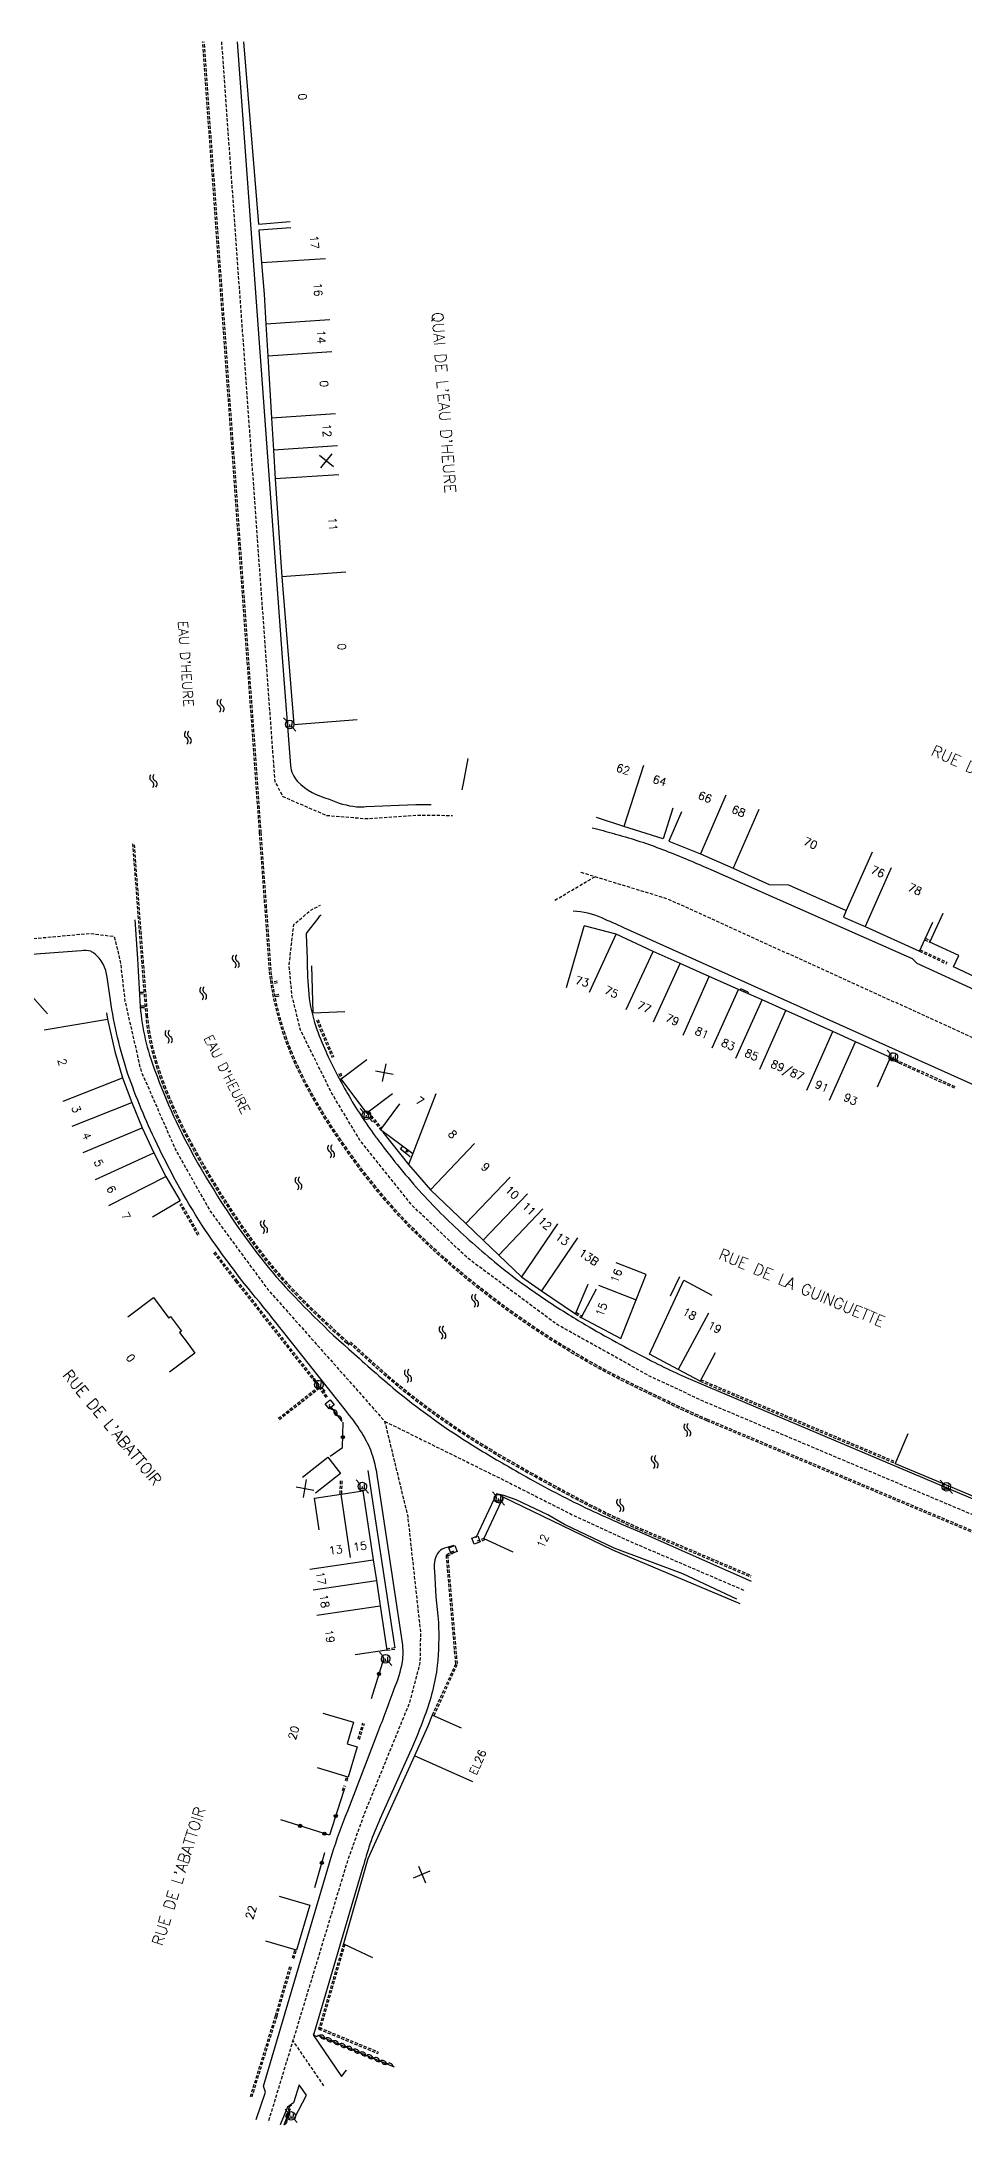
# Model space of a CAD drawing. Header units: millimetres. Extents: x 152000 to 153000, y 121000 to 122000.
# Drawn here: x 152228 to 152372.1, y 121674.4 to 122000 of the extents above; entities that cross this region are included whole.
import ezdxf
from ezdxf.enums import TextEntityAlignment as Align

# ---------------------------------------------------------------- set-up
doc = ezdxf.new("R2010")
doc.units = ezdxf.units.MM
doc.linetypes.add('DASHED', pattern=[0.75, 0.5, -0.25])
doc.layers.get('0').update_dxf_attribs({"linetype": 'CONTINUOUS'})
for name, color, linetype in [('W0001', 6, 'DASHED'), ('W0008', 7, 'CONTINUOUS'), ('W0100', 7, 'CONTINUOUS'), ('W0112', 1, 'DASHED'), ('W0310', 3, 'CONTINUOUS'), ('W0322', 7, 'CONTINUOUS'), ('W0471', 7, 'CONTINUOUS'), ('W0500', 5, 'DASHED'), ('W0984', 7, 'CONTINUOUS'), ('W0989', 7, 'CONTINUOUS'), ('W0991', 7, 'CONTINUOUS'), ('W1102', 7, 'CONTINUOUS')]:
    doc.layers.add(name, color=color, linetype=linetype)
doc.styles.get("Standard").update_dxf_attribs({"font": 'romans.shx', "width": 0.85})

# ---------------------------------------------------------------- blocks, each defined once
blk = doc.blocks.new('t500o')
at = {"color": 0, "linetype": 'Continuous'}
for centre, start, end in [((-0.5, 0.625), 216.8699, 323.1301), ((0.5, -0.125), 36.8699, 143.1301), ((0.5, -0.625), 36.8699, 143.1301), ((-0.5, 0.125), 216.8699, 323.1301)]:
    blk.add_arc(centre, 0.625, start, end, dxfattribs=at)
blk = doc.blocks.new('t991o')
at = {"color": 0, "linetype": 'Continuous'}
for p, q in [((-1, 1), (1, -1)), ((-1, -1), (1, 1))]:
    blk.add_line(p, q, dxfattribs=at)
blk = doc.blocks.new('t310o')
at = {"color": 0, "linetype": 'Continuous'}
for centre, start, end in [((-0.5, 0.38), 216.8699, 323.1304), ((0.5, -0.37), 36.8699, 143.1303)]:
    blk.add_arc(centre, 0.625, start, end, dxfattribs=at)
blk = doc.blocks.new('t322o')
at = {"color": 0, "linetype": 'Continuous'}
for radius in [0.25, 0.15]:
    blk.add_circle((0, 0), radius, dxfattribs=at)
blk = doc.blocks.new('T471')
for p, q in [((-0.333334, 0.333334), (-0.333334, -0.333334)), ((-0.333334, 0.333334), (0.333334, 0.333334)), ((-0.333334, 0), (0, 0)), ((0.500001, 0.500001), (1.000002, 1.000002)), ((-0.500001, -0.500001), (-1.000002, -1.000002)), ((-0.333334, -0.333334), (0.333334, -0.333334))]:
    blk.add_line(p, q)
blk.add_ellipse((0, 0), major_axis=(0.471405, 0.471405), ratio=1, start_param=5.4977871438, end_param=11.780972451)
blk = doc.blocks.new('t112o')
at = {"color": 0, "linetype": 'Continuous'}
for p, q in [((-0.5, 0.5), (0.5, 0.5)), ((-0.5, -0.5), (-0.5, 0.5)), ((0.5, 0.5), (0.5, -0.5)), ((0.5, -0.5), (-0.5, -0.5))]:
    blk.add_line(p, q, dxfattribs=at)

msp = doc.modelspace()

# ---------------------------------------------------------------- linework, layer by layer
at = {"layer": 'W0001', "flags": 128}
for points in [[(152256.04, 122000), (152264.36, 121884.43), (152265.63, 121882.07), (152272.44, 121879.12), (152278.74, 121878.61), (152286.43, 121879.15), (152291.02, 121879.12), (152292.16, 121879.09), (152292.16, 121879.09)], [(152312.21, 121870.23), (152312.21, 121870.23), (152325.69, 121866.11), (152397.69, 121833.38), (152461.46, 121804.1), (152544.02, 121766.2), (152564.49, 121756.82), (152585.43, 121747.22), (152591.84, 121744.27), (152647.45, 121718.8), (152667.01, 121710.37), (152686.32, 121704.01), (152712.76, 121699.83), (152726.07, 121697.72), (152745.27, 121697.62), (152767.42, 121699.18), (152767.42, 121699.18)], [(152308.14, 121865.86), (152314.41, 121869.55), (152314.41, 121869.55)], [(152440.87, 121753.06), (152420.73, 121750.72), (152418.07, 121751.01), (152331.49, 121787.51), (152322.92, 121791.51), (152308.49, 121799.55), (152294.59, 121809.87), (152285.9, 121818.11), (152277.68, 121828.36), (152273.31, 121835.66), (152268.4, 121845.56), (152267.06, 121850.98), (152266.62, 121855.79), (152267.35, 121862.06), (152269.99, 121864.29), (152271.51, 121865.1)], [(152204.07, 121839.9), (152205.72, 121843.35), (152217.19, 121855.15), (152221.65, 121859.41), (152235.43, 121860.68), (152239.29, 121860.2), (152240.24, 121856.28), (152240.97, 121850.08), (152243.43, 121839.31), (152248.83, 121826.96), (152254.24, 121817.34), (152263.27, 121805.06), (152276.09, 121790.63), (152281.54, 121784.45), (152285.14, 121769.61), (152287.14, 121751.43), (152287.06, 121746.71), (152285.42, 121740.49), (152278.3, 121722.99), (152275.75, 121715.8), (152263.34, 121674.95), (152263.34, 121674.95)], [(152281.54, 121784.45), (152301.07, 121774.81), (152310.38, 121770.08), (152319.22, 121765.97), (152337.69, 121758.05), (152337.69, 121758.05)], [(152272.05, 121680.63), (152269.28, 121684.67), (152267.21, 121687.7), (152267.21, 121687.7)]]:
    msp.add_lwpolyline(points, dxfattribs=at)
at = {"layer": 'W0008', "flags": 128}
for points in [[(152258.51, 122000), (152265.54, 121903.79), (152266.82, 121886.9, 0.1551), (152267.93, 121884.41, 0.127), (152272.87, 121881.64, 0.0758), (152277.15, 121880.46, 0.0244), (152278.65, 121880.49), (152286.39, 121880.82), (152288.81, 121880.81)], [(152313.99, 121877.19, -0.001987), (152317.33, 121876.26, -0.0016), (152318.26, 121876.01, -0.0251), (152325.41, 121873.62, -0.0122), (152332.48, 121870.66), (152363.94, 121856.73), (152364.7, 121856.04), (152404.95, 121837.53), (152413.16, 121833.71), (152413.71, 121831.71), (152414.99, 121831.08, 0.1528), (152417.5, 121830.72, 0.1479), (152420.08, 121831.99, 0.0931), (152421.46, 121833.92), (152423.24, 121837.59), (152425.16, 121841.54), (152425.16, 121841.54)], [(152271.65, 121863.54, 0.183674), (152271.08, 121862.98), (152269.37, 121860.81, 0.1731), (152269.26, 121860.48), (152269.42, 121856.68, 0.0172), (152269.68, 121851.17, 0.0516), (152270.8, 121846.15, 0.0261), (152272.34, 121842.26, 0.0254), (152275.74, 121835.65, 0.0279), (152280.06, 121829.02, 0.0044), (152281.09, 121827.66, 0.0232), (152287.8, 121819.55, 0.0233), (152294.77, 121812.76, 0.0106), (152298.73, 121809.34, 0.0149), (152303.18, 121805.89, 0.0171), (152309.9, 121801.37, 0.0066), (152312.92, 121799.53, 0.0126), (152322.55, 121794.24, 0.0013), (152323.27, 121793.86, 0.0196), (152331, 121790.28), (152414.42, 121755)], [(152573.66, 121727.66), (152579.73, 121740.79, 0.1395), (152580.03, 121742.39, 0.1944), (152578.48, 121744.52, 0.0615), (152575.71, 121745.97), (152573.86, 121745.05), (152522.97, 121768.37), (152390.43, 121829.24), (152388.73, 121831.81), (152381.78, 121834.97), (152378.73, 121834.66), (152318.91, 121861.56, 0.0074), (152315.46, 121863.09, 0.101174), (152310.99, 121864.15, 0.060719), (152310.99, 121864.15, 0.007609)], [(152242.49, 121862.81), (152242.92, 121856.69), (152243.35, 121849.19, 0.0715), (152245.65, 121839.25, 0.042), (152252.06, 121825.31, 0.0127), (152255.45, 121819.63, 0.0375), (152264.58, 121807.03, 0.031), (152276.76, 121795.01, 0.0125), (152283.7, 121788.96, 0.0319), (152295.27, 121780.72, 0.0097), (152302, 121776.74, 0.0148), (152311.1, 121771.83, 0.0108), (152321.03, 121767.31), (152338.8, 121759.46), (152338.8, 121759.46)], [(152261.48, 121675.36), (152262.92, 121679.62), (152262.62, 121680.55), (152273.35, 121716.85, -0.0203), (152275.77, 121723.6), (152280.48, 121735.8, 0.0025), (152283.05, 121742.63, 0.0528), (152284.32, 121746.86, 0.0738), (152284.32, 121749.84), (152280.48, 121775.42, 0.0573), (152279.37, 121779.94, 0.0452), (152277.92, 121782.73, 0.0278), (152275.41, 121786.21), (152264.4, 121800.09, 0.0032), (152261.97, 121803.09, -0.0267), (152253.03, 121815.05, -0.0337), (152245.6, 121828.61, -0.0326), (152241.21, 121839.38, -0.0422), (152238.59, 121850.97), (152238.18, 121853.84, 0.0846), (152237.57, 121855.88, 0.1089), (152236.09, 121857.59, 0.0607), (152235.63, 121857.88, 0.1173), (152234.12, 121857.97), (152223.53, 121857.18, 0.0965)], [(152292.37, 121765.03), (152290.87, 121764.61, 0.1724), (152289.79, 121763.79, 0.1592), (152289.31, 121761.03, 0.0166), (152289.95, 121753.03, -0.033), (152289.77, 121746.28, -0.0575), (152287.78, 121738.36, -0.0189), (152285.41, 121732.57), (152280.84, 121722.38, 0.0238), (152279.23, 121718.38, 0.0101), (152278.14, 121714.76), (152270.48, 121688.72), (152270.4, 121688.59), (152274.78, 121682.09), (152275.6, 121683.06), (152275.6, 121683.06)]]:
    msp.add_lwpolyline(points, format="xyb", dxfattribs=at)
for points in [[(152281.24, 121829.63), (152285.25, 121824.58), (152285.25, 121824.58)], [(152283.17, 121749.07), (152283.1, 121749.67), (152278.96, 121776.75), (152278.96, 121776.75)], [(152336.58, 121756.64), (152328.13, 121760.62), (152317.41, 121764.63), (152309.66, 121768.33), (152307.04, 121769.82), (152302.09, 121772.16), (152300.14, 121772.87), (152299.03, 121773.09), (152295.8, 121766.23), (152295.8, 121766.23)], [(152267.44, 121675.55), (152269.32, 121679.18), (152268.17, 121680.75), (152267.3, 121677.96), (152266.36, 121677.27), (152265.2, 121674.54), (152265.2, 121674.54)]]:
    msp.add_lwpolyline(points, dxfattribs=at)
at = {"layer": 'W0100'}
for p, q in [((152337.18, 121852.01), (152337.09, 121851.79)), ((152338.36, 121851.48), (152337.18, 121852.01)), ((152337.68, 121851.53), (152337.67, 121851.65)), ((152337.77, 121851.74), (152337.68, 121851.53)), ((152337.68, 121851.53), (152337.78, 121851.61)), ((152338.36, 121851.48), (152338.27, 121851.27)), ((152284.78, 121826.37), (152285.15, 121826.86)), ((152285.15, 121826.86), (152284.83, 121826.71)), ((152285.15, 121826.86), (152285.1, 121826.52))]:
    msp.add_line(p, q, dxfattribs=at)
at = {"layer": 'W0100', "flags": 128}
for points in [[(152259.49, 122000), (152261.81, 121971.5), (152266.79, 121971.91), (152266.79, 121971.91)], [(152266.89, 121970.9), (152261.9, 121970.57), (152262.31, 121965.42), (152262.72, 121960.55), (152262.99, 121955.87), (152263.3, 121950.88), (152263.87, 121941.2), (152264.2, 121936.19), (152264.42, 121931.69), (152265.49, 121916.39), (152267.36, 121893.32)], [(152293.63, 121883.13), (152293.84, 121884.08), (152294.6, 121888), (152294.6, 121888)], [(152326.58, 121880.22), (152325.05, 121875.46), (152318.92, 121877.37), (152314.63, 121878.77)], [(152327.93, 121879.68), (152325.96, 121875.09), (152330.87, 121873.1), (152336.02, 121870.85), (152341.63, 121868.34), (152344.63, 121868.24), (152353.66, 121864.25), (152353.21, 121863.22), (152356.63, 121861.78), (152365.09, 121857.91), (152367.17, 121862.45), (152367.17, 121862.45)], [(152375.94, 121858.36), (152373.86, 121853.82), (152370.4, 121855.43), (152371.23, 121857.24), (152366.74, 121859.29), (152368.82, 121863.84), (152368.82, 121863.84)], [(152358.54, 121836.7), (152360.58, 121841.27), (152355.12, 121843.74), (152351.58, 121845.33), (152344.22, 121848.62), (152340.51, 121850.29), (152336.81, 121851.92), (152332.25, 121853.92), (152327.71, 121855.96), (152323.47, 121857.86), (152317.71, 121860.56), (152312.73, 121861.85)], [(152270.13, 121855.61), (152270.31, 121848.28), (152275.31, 121848.45), (152275.31, 121848.45)], [(152238.09, 121848.28), (152238.23, 121847.27), (152239.37, 121842.25), (152240.61, 121838.1), (152242.05, 121834.23), (152243.68, 121830.31), (152245.48, 121826.41), (152247.36, 121822.7), (152249.59, 121818.88), (152245.27, 121816.36), (152245.27, 121816.36)], [(152282.78, 121835.62), (152278.78, 121832.61), (152274.74, 121837.96), (152278.74, 121840.97), (152278.74, 121840.97)], [(152283.86, 121834.05), (152280.88, 121830.04), (152285.92, 121826.3), (152285.25, 121824.58), (152288.69, 121820.61), (152294.24, 121815.36), (152296.96, 121812.75), (152299.36, 121810.41), (152302.9, 121807.02), (152306.03, 121804.85), (152311.37, 121801.25), (152313.32, 121805.85), (152313.32, 121805.85)], [(152285.53, 121825.78), (152284.03, 121826.96), (152284.38, 121827.44), (152284.38, 121827.44)], [(152314.58, 121805.08), (152312.25, 121800.65), (152318.45, 121797.39), (152320.83, 121803.41), (152322.39, 121807.37), (152317.74, 121809.21), (152317.74, 121809.21)], [(152333.2, 121795.12), (152330.84, 121790.71), (152327.4, 121792.54), (152322.9, 121794.96), (152328.27, 121806.51), (152332.67, 121804.15), (152332.67, 121804.15)], [(152241.41, 121800.77), (152245.41, 121803.77), (152247.81, 121800.57), (152248.11, 121800.8), (152249.8, 121798.54), (152249.5, 121798.31), (152250.83, 121796.56), (152251.91, 121795.11), (152247.91, 121792.12), (152247.91, 121792.12)], [(152363.26, 121782.47), (152361.33, 121777.86), (152398.27, 121762.37), (152403.01, 121760.4), (152407.67, 121758.46), (152412.19, 121756.58), (152419.29, 121753.6), (152421.33, 121758.44), (152421.04, 121758.56), (152424.25, 121765.94), (152427.46, 121773.27), (152430.55, 121780.49), (152433.73, 121787.8), (152432.25, 121788.54), (152429.26, 121790.04), (152429.26, 121790.04)], [(152268.72, 121775.74), (152272.64, 121778.83), (152274.64, 121776.3), (152270.72, 121773.2), (152270.72, 121773.2)], [(152271.29, 121767.51), (152270.56, 121772.46), (152274.75, 121773.08), (152278.15, 121773.59), (152279.77, 121762.81), (152280.25, 121759.59), (152280.85, 121755.61), (152281.89, 121748.68), (152276.95, 121747.94), (152276.95, 121747.94)], [(152337.1, 121755.95), (152317.2, 121764.29), (152300.08, 121772.57), (152297.06, 121766.16), (152301.59, 121764.03), (152301.59, 121764.03)], [(152271.89, 121738.86), (152276.68, 121737.42), (152275.68, 121734.06), (152277.27, 121733.58), (152275.84, 121728.84), (152271.05, 121730.28), (152271.05, 121730.28)], [(152293.55, 121736.5), (152288.98, 121738.53), (152288.28, 121736.84), (152286.2, 121732.17), (152278.89, 121716.07), (152275.09, 121702.78), (152279.63, 121700.68), (152279.63, 121700.68)], [(152265.04, 121710.25), (152269.84, 121708.83), (152267.76, 121701.8), (152262.96, 121703.22), (152262.96, 121703.22)]]:
    msp.add_lwpolyline(points, dxfattribs=at)
at = {"layer": 'W0112'}
for p, q in [((152262.01, 121876.4), (152253.1, 122000)), ((152262.26, 121876.42), (152253.36, 122000)), ((152242.15, 121874.67), (152243.19, 121861)), ((152242.4, 121874.52), (152243.44, 121861.02)), ((152262.85, 121864.71), (152262.01, 121876.4)), ((152263.1, 121864.73), (152262.26, 121876.42)), ((152263.56, 121854.89), (152262.85, 121864.71)), ((152263.81, 121854.91), (152263.1, 121864.73)), ((152243.19, 121861), (152243.55, 121856.44)), ((152243.44, 121861.02), (152243.8, 121856.46)), ((152365.09, 121857.91), (152369.31, 121855.92)), ((152365.19, 121858.13), (152369.41, 121856.14)), ((152365.9, 121859.68), (152366.74, 121859.29)), ((152366, 121859.91), (152366.84, 121859.52)), ((152243.55, 121856.44), (152244.21, 121847.91)), ((152243.8, 121856.46), (152244.46, 121847.93)), ((152263.62, 121854.19), (152263.56, 121854.89)), ((152263.71, 121853.49), (152263.62, 121854.19)), ((152263.87, 121854.21), (152263.81, 121854.91)), ((152263.95, 121853.53), (152263.87, 121854.21)), ((152243.3, 121851.48), (152243.93, 121851.52)), ((152243.32, 121851.23), (152243.95, 121851.28)), ((152263.81, 121852.8), (152263.71, 121853.49)), ((152263.92, 121852.11), (152263.81, 121852.8)), ((152264.05, 121851.42), (152263.92, 121852.11)), ((152264.05, 121852.84), (152263.95, 121853.53)), ((152264.17, 121852.15), (152264.05, 121852.84)), ((152264.19, 121850.73), (152264.05, 121851.42)), ((152264.77, 121853.19), (152264.09, 121853.08)), ((152264.81, 121852.94), (152264.13, 121852.83)), ((152264.3, 121851.47), (152264.17, 121852.15)), ((152264.35, 121849.99), (152264.19, 121850.73)), ((152264.43, 121850.78), (152264.3, 121851.47)), ((152265.02, 121851.11), (152264.4, 121851.01)), ((152264.59, 121850.05), (152264.43, 121850.78)), ((152265.05, 121850.86), (152264.44, 121850.77)), ((152243.5, 121849.34), (152244.1, 121849.38)), ((152243.52, 121849.09), (152244.12, 121849.13)), ((152244.21, 121847.91), (152244.29, 121847.1)), ((152244.46, 121847.93), (152244.54, 121847.13)), ((152264.52, 121849.25), (152264.35, 121849.99)), ((152264.7, 121848.52), (152264.52, 121849.25)), ((152264.76, 121849.31), (152264.59, 121850.05)), ((152264.89, 121847.78), (152264.7, 121848.52)), ((152264.94, 121848.58), (152264.76, 121849.31)), ((152265.09, 121847.05), (152264.89, 121847.78)), ((152265.13, 121847.85), (152264.94, 121848.58)), ((152265.33, 121847.12), (152265.13, 121847.85)), ((152271.14, 121847.23), (152271.67, 121845.82)), ((152244.29, 121847.1), (152244.39, 121846.3)), ((152244.39, 121846.3), (152244.51, 121845.5)), ((152244.51, 121845.5), (152244.65, 121844.7)), ((152244.54, 121847.13), (152244.63, 121846.33)), ((152244.63, 121846.33), (152244.75, 121845.54)), ((152244.65, 121844.7), (152244.81, 121843.9)), ((152244.75, 121845.54), (152244.89, 121844.75)), ((152244.81, 121843.9), (152244.99, 121843.11)), ((152244.89, 121844.75), (152245.05, 121843.96)), ((152245.05, 121843.96), (152245.23, 121843.17)), ((152265.3, 121846.32), (152265.09, 121847.05)), ((152265.52, 121845.6), (152265.3, 121846.32)), ((152265.54, 121846.39), (152265.33, 121847.12)), ((152265.76, 121844.88), (152265.52, 121845.6)), ((152265.76, 121845.67), (152265.54, 121846.39)), ((152265.99, 121844.96), (152265.76, 121845.67)), ((152266.02, 121844.11), (152265.76, 121844.88)), ((152266.26, 121844.19), (152265.99, 121844.96)), ((152266.3, 121843.34), (152266.02, 121844.11)), ((152266.54, 121843.42), (152266.26, 121844.19)), ((152270.9, 121847.14), (152271.44, 121845.73)), ((152271.44, 121845.73), (152273.32, 121841.3)), ((152271.67, 121845.83), (152273.55, 121841.4)), ((152244.99, 121843.11), (152245.18, 121842.32)), ((152245.18, 121842.32), (152245.39, 121841.54)), ((152245.23, 121843.17), (152245.42, 121842.38)), ((152245.39, 121841.54), (152245.62, 121840.75)), ((152245.42, 121842.38), (152245.63, 121841.6)), ((152245.62, 121840.75), (152245.86, 121839.96)), ((152245.63, 121841.6), (152245.86, 121840.83)), ((152245.86, 121840.83), (152246.1, 121840.03)), ((152266.6, 121842.57), (152266.3, 121843.34)), ((152266.83, 121842.67), (152266.54, 121843.42)), ((152266.9, 121841.81), (152266.6, 121842.57)), ((152267.14, 121841.91), (152266.83, 121842.67)), ((152267.22, 121841.06), (152266.9, 121841.81)), ((152267.45, 121841.16), (152267.14, 121841.91)), ((152267.55, 121840.31), (152267.22, 121841.06)), ((152267.78, 121840.41), (152267.45, 121841.16)), ((152370.59, 121836.48), (152360.48, 121841.05)), ((152370.69, 121836.71), (152360.58, 121841.27)), ((152245.86, 121839.96), (152246.12, 121839.17)), ((152246.1, 121840.03), (152246.35, 121839.24)), ((152246.12, 121839.17), (152246.38, 121838.38)), ((152246.35, 121839.24), (152246.62, 121838.46)), ((152246.38, 121838.38), (152246.66, 121837.59)), ((152246.62, 121838.46), (152246.9, 121837.68)), ((152246.66, 121837.59), (152246.95, 121836.81)), ((152246.9, 121837.68), (152247.19, 121836.9)), ((152267.89, 121839.57), (152267.55, 121840.31)), ((152268.12, 121839.67), (152267.78, 121840.41)), ((152268.25, 121838.83), (152267.89, 121839.57)), ((152268.47, 121838.94), (152268.12, 121839.67)), ((152268.61, 121838.09), (152268.25, 121838.83)), ((152268.83, 121838.21), (152268.47, 121838.94)), ((152268.98, 121837.36), (152268.61, 121838.09)), ((152269.2, 121837.48), (152268.83, 121838.21)), ((152269.58, 121836.75), (152269.2, 121837.48)), ((152274.4, 121838.8), (152274.74, 121837.96)), ((152274.63, 121838.89), (152274.97, 121838.06)), ((152246.95, 121836.81), (152247.25, 121836.04)), ((152247.19, 121836.9), (152247.49, 121836.13)), ((152247.25, 121836.04), (152247.57, 121835.27)), ((152247.49, 121836.13), (152247.8, 121835.36)), ((152247.57, 121835.27), (152247.89, 121834.5)), ((152247.8, 121835.36), (152248.12, 121834.6)), ((152247.89, 121834.5), (152248.22, 121833.73)), ((152248.12, 121834.6), (152248.45, 121833.84)), ((152269.36, 121836.64), (152268.98, 121837.36)), ((152269.76, 121835.92), (152269.36, 121836.64)), ((152269.97, 121836.04), (152269.58, 121836.75)), ((152270.16, 121835.2), (152269.76, 121835.92)), ((152270.37, 121835.32), (152269.97, 121836.04)), ((152270.56, 121834.48), (152270.16, 121835.2)), ((152270.78, 121834.61), (152270.37, 121835.32)), ((152270.98, 121833.77), (152270.56, 121834.48)), ((152271.19, 121833.9), (152270.78, 121834.61)), ((152248.22, 121833.73), (152248.56, 121832.98)), ((152248.45, 121833.84), (152248.79, 121833.08)), ((152248.56, 121832.98), (152248.91, 121832.22)), ((152248.79, 121833.08), (152249.13, 121832.33)), ((152248.91, 121832.22), (152249.27, 121831.47)), ((152249.13, 121832.33), (152249.49, 121831.58)), ((152249.27, 121831.47), (152249.63, 121830.72)), ((152249.49, 121831.58), (152249.85, 121830.83)), ((152271.4, 121833.07), (152270.98, 121833.77)), ((152271.62, 121833.2), (152271.19, 121833.9)), ((152271.83, 121832.37), (152271.4, 121833.07)), ((152272.04, 121832.5), (152271.62, 121833.2)), ((152272.27, 121831.67), (152271.83, 121832.37)), ((152272.48, 121831.8), (152272.04, 121832.5)), ((152272.71, 121830.98), (152272.27, 121831.67)), ((152272.92, 121831.11), (152272.48, 121831.8)), ((152273.16, 121830.29), (152272.71, 121830.98)), ((152273.36, 121830.42), (152272.92, 121831.11)), ((152278.78, 121832.61), (152280.88, 121830.04)), ((152278.98, 121832.76), (152281.08, 121830.2)), ((152249.63, 121830.72), (152250, 121829.97)), ((152249.85, 121830.83), (152250.23, 121830.09)), ((152250, 121829.97), (152250.38, 121829.23)), ((152250.23, 121830.09), (152250.6, 121829.35)), ((152250.38, 121829.23), (152250.77, 121828.49)), ((152250.6, 121829.35), (152250.99, 121828.61)), ((152250.77, 121828.49), (152251.16, 121827.76)), ((152250.99, 121828.61), (152251.38, 121827.88)), ((152251.16, 121827.76), (152251.56, 121827.03)), ((152251.38, 121827.88), (152251.78, 121827.15)), ((152273.61, 121829.6), (152273.16, 121830.29)), ((152273.82, 121829.74), (152273.36, 121830.42)), ((152274.06, 121828.92), (152273.61, 121829.6)), ((152274.27, 121829.06), (152273.82, 121829.74)), ((152274.53, 121828.23), (152274.06, 121828.92)), ((152274.74, 121828.37), (152274.27, 121829.06)), ((152275.01, 121827.54), (152274.53, 121828.23)), ((152275.21, 121827.68), (152274.74, 121828.37)), ((152275.69, 121827), (152275.21, 121827.68)), ((152251.56, 121827.03), (152251.96, 121826.3)), ((152251.78, 121827.15), (152252.18, 121826.42)), ((152251.96, 121826.3), (152252.37, 121825.57)), ((152252.18, 121826.42), (152252.59, 121825.7)), ((152252.37, 121825.57), (152252.75, 121824.9)), ((152252.59, 121825.7), (152252.97, 121825.02)), ((152252.75, 121824.9), (152253.14, 121824.23)), ((152252.97, 121825.02), (152253.36, 121824.35)), ((152275.48, 121826.86), (152275.01, 121827.54)), ((152275.97, 121826.18), (152275.48, 121826.86)), ((152276.17, 121826.32), (152275.69, 121827)), ((152276.45, 121825.5), (152275.97, 121826.18)), ((152276.66, 121825.65), (152276.17, 121826.32)), ((152276.95, 121824.83), (152276.45, 121825.5)), ((152277.15, 121824.98), (152276.66, 121825.65)), ((152277.44, 121824.16), (152276.95, 121824.83)), ((152277.64, 121824.31), (152277.15, 121824.98)), ((152253.14, 121824.23), (152253.54, 121823.56)), ((152253.36, 121824.35), (152253.75, 121823.69)), ((152253.54, 121823.56), (152253.93, 121822.89)), ((152253.75, 121823.69), (152254.15, 121823.02)), ((152253.93, 121822.89), (152254.33, 121822.23)), ((152254.15, 121823.02), (152254.54, 121822.36)), ((152254.33, 121822.23), (152254.73, 121821.56)), ((152254.54, 121822.36), (152254.95, 121821.69)), ((152254.73, 121821.56), (152255.14, 121820.9)), ((152254.95, 121821.69), (152255.35, 121821.03)), ((152277.94, 121823.5), (152277.44, 121824.16)), ((152278.14, 121823.65), (152277.64, 121824.31)), ((152278.45, 121822.84), (152277.94, 121823.5)), ((152278.65, 121822.99), (152278.14, 121823.65)), ((152278.96, 121822.18), (152278.45, 121822.84)), ((152279.16, 121822.34), (152278.65, 121822.99)), ((152279.48, 121821.53), (152278.96, 121822.18)), ((152279.68, 121821.69), (152279.16, 121822.34)), ((152280, 121820.88), (152279.48, 121821.53)), ((152280.2, 121821.04), (152279.68, 121821.69)), ((152252.36, 121813.5), (152249.58, 121818.34)), ((152252.58, 121813.63), (152249.79, 121818.47)), ((152255.14, 121820.9), (152255.55, 121820.24)), ((152255.35, 121821.03), (152255.76, 121820.38)), ((152255.55, 121820.24), (152255.96, 121819.59)), ((152255.76, 121820.38), (152256.17, 121819.72)), ((152255.96, 121819.59), (152256.38, 121818.92)), ((152256.17, 121819.72), (152256.59, 121819.05)), ((152256.38, 121818.92), (152256.81, 121818.25)), ((152256.59, 121819.05), (152257.02, 121818.39)), ((152256.81, 121818.25), (152257.24, 121817.59)), ((152257.02, 121818.39), (152257.45, 121817.72)), ((152280.53, 121820.24), (152280, 121820.88)), ((152280.72, 121820.4), (152280.2, 121821.04)), ((152281.06, 121819.61), (152280.53, 121820.24)), ((152281.25, 121819.77), (152280.72, 121820.4)), ((152281.6, 121818.97), (152281.06, 121819.61)), ((152281.79, 121819.14), (152281.25, 121819.77)), ((152282.15, 121818.35), (152281.6, 121818.97)), ((152282.33, 121818.51), (152281.79, 121819.14)), ((152282.7, 121817.73), (152282.15, 121818.35)), ((152282.88, 121817.89), (152282.33, 121818.51)), ((152283.44, 121817.28), (152282.88, 121817.89)), ((152257.24, 121817.59), (152257.67, 121816.92)), ((152257.45, 121817.72), (152257.88, 121817.06)), ((152257.67, 121816.92), (152258.11, 121816.26)), ((152257.88, 121817.06), (152258.32, 121816.4)), ((152258.11, 121816.26), (152258.55, 121815.61)), ((152258.32, 121816.4), (152258.76, 121815.75)), ((152258.55, 121815.61), (152259, 121814.95)), ((152258.76, 121815.75), (152259.2, 121815.09)), ((152259, 121814.95), (152259.45, 121814.3)), ((152259.2, 121815.09), (152259.65, 121814.44)), ((152283.25, 121817.11), (152282.7, 121817.73)), ((152283.82, 121816.5), (152283.25, 121817.11)), ((152284, 121816.67), (152283.44, 121817.28)), ((152284.36, 121815.92), (152283.82, 121816.5)), ((152284.54, 121816.09), (152284, 121816.67)), ((152284.9, 121815.35), (152284.36, 121815.92)), ((152285.08, 121815.52), (152284.54, 121816.09)), ((152285.45, 121814.78), (152284.9, 121815.35)), ((152285.63, 121814.95), (152285.08, 121815.52)), ((152286.01, 121814.21), (152285.45, 121814.78)), ((152286.19, 121814.39), (152285.63, 121814.95)), ((152259.45, 121814.3), (152259.9, 121813.65)), ((152259.65, 121814.44), (152260.11, 121813.8)), ((152259.9, 121813.65), (152260.36, 121813.01)), ((152260.11, 121813.8), (152260.57, 121813.16)), ((152260.36, 121813.01), (152260.83, 121812.37)), ((152260.57, 121813.16), (152261.03, 121812.52)), ((152260.83, 121812.37), (152261.3, 121811.73)), ((152261.03, 121812.52), (152261.5, 121811.88)), ((152261.3, 121811.73), (152261.78, 121811.1)), ((152261.5, 121811.88), (152261.97, 121811.25)), ((152286.57, 121813.66), (152286.01, 121814.21)), ((152286.75, 121813.83), (152286.19, 121814.39)), ((152287.14, 121813.1), (152286.57, 121813.66)), ((152287.31, 121813.28), (152286.75, 121813.83)), ((152287.71, 121812.55), (152287.14, 121813.1)), ((152287.88, 121812.73), (152287.31, 121813.28)), ((152288.28, 121812.01), (152287.71, 121812.55)), ((152288.46, 121812.19), (152287.88, 121812.73)), ((152288.86, 121811.46), (152288.28, 121812.01)), ((152289.03, 121811.65), (152288.46, 121812.19)), ((152289.45, 121810.93), (152288.86, 121811.46)), ((152289.62, 121811.11), (152289.03, 121811.65)), ((152254.81, 121810.75), (152258.26, 121806.3)), ((152255, 121810.9), (152258.46, 121806.46)), ((152261.78, 121811.1), (152262.26, 121810.48)), ((152261.97, 121811.25), (152262.45, 121810.63)), ((152262.26, 121810.48), (152262.74, 121809.85)), ((152262.45, 121810.63), (152262.94, 121810.01)), ((152262.74, 121809.85), (152263.24, 121809.24)), ((152262.94, 121810.01), (152263.43, 121809.39)), ((152263.24, 121809.24), (152263.74, 121808.63)), ((152263.43, 121809.39), (152263.93, 121808.79)), ((152263.74, 121808.63), (152264.24, 121808.02)), ((152263.93, 121808.79), (152264.43, 121808.18)), ((152264.43, 121808.18), (152264.95, 121807.58)), ((152290.03, 121810.4), (152289.45, 121810.93)), ((152290.2, 121810.58), (152289.62, 121811.11)), ((152290.63, 121809.87), (152290.03, 121810.4)), ((152290.79, 121810.05), (152290.2, 121810.58)), ((152291.22, 121809.34), (152290.63, 121809.87)), ((152291.39, 121809.53), (152290.79, 121810.05)), ((152291.82, 121808.82), (152291.22, 121809.34)), ((152291.98, 121809.01), (152291.39, 121809.53)), ((152292.42, 121808.31), (152291.82, 121808.82)), ((152292.58, 121808.5), (152291.98, 121809.01)), ((152293.03, 121807.79), (152292.42, 121808.31)), ((152293.19, 121807.99), (152292.58, 121808.5)), ((152258.26, 121806.3), (152271.22, 121789.8)), ((152258.46, 121806.46), (152271.42, 121789.96)), ((152264.24, 121808.02), (152264.76, 121807.42)), ((152264.76, 121807.42), (152265.3, 121806.8)), ((152264.95, 121807.58), (152265.48, 121806.97)), ((152265.3, 121806.8), (152265.85, 121806.19)), ((152265.48, 121806.97), (152266.03, 121806.36)), ((152265.85, 121806.19), (152266.4, 121805.58)), ((152266.03, 121806.36), (152266.59, 121805.75)), ((152266.4, 121805.58), (152266.96, 121804.98)), ((152266.59, 121805.75), (152267.15, 121805.16)), ((152266.96, 121804.98), (152267.53, 121804.39)), ((152267.15, 121805.16), (152267.71, 121804.56)), ((152293.63, 121807.29), (152293.03, 121807.79)), ((152293.79, 121807.48), (152293.19, 121807.99)), ((152294.25, 121806.78), (152293.63, 121807.29)), ((152294.4, 121806.97), (152293.79, 121807.48)), ((152294.89, 121806.26), (152294.25, 121806.78)), ((152295.04, 121806.45), (152294.4, 121806.97)), ((152295.53, 121805.74), (152294.89, 121806.26)), ((152295.69, 121805.93), (152295.04, 121806.45)), ((152296.18, 121805.22), (152295.53, 121805.74)), ((152296.34, 121805.42), (152295.69, 121805.93)), ((152296.83, 121804.71), (152296.18, 121805.22)), ((152296.98, 121804.91), (152296.34, 121805.42)), ((152297.64, 121804.4), (152296.98, 121804.91)), ((152267.53, 121804.39), (152268.1, 121803.8)), ((152267.71, 121804.56), (152268.28, 121803.97)), ((152268.1, 121803.8), (152268.68, 121803.21)), ((152268.28, 121803.97), (152268.86, 121803.39)), ((152268.68, 121803.21), (152269.26, 121802.63)), ((152268.86, 121803.39), (152269.44, 121802.81)), ((152269.26, 121802.63), (152269.85, 121802.05)), ((152269.44, 121802.81), (152270.03, 121802.23)), ((152269.85, 121802.05), (152270.44, 121801.48)), ((152270.03, 121802.23), (152270.62, 121801.66)), ((152270.62, 121801.66), (152271.21, 121801.09)), ((152297.49, 121804.2), (152296.83, 121804.71)), ((152298.14, 121803.7), (152297.49, 121804.2)), ((152298.29, 121803.9), (152297.64, 121804.4)), ((152298.8, 121803.2), (152298.14, 121803.7)), ((152298.95, 121803.4), (152298.29, 121803.9)), ((152299.47, 121802.7), (152298.8, 121803.2)), ((152299.61, 121802.91), (152298.95, 121803.4)), ((152300.13, 121802.21), (152299.47, 121802.7)), ((152300.28, 121802.42), (152299.61, 121802.91)), ((152300.8, 121801.73), (152300.13, 121802.21)), ((152300.95, 121801.93), (152300.28, 121802.42)), ((152301.47, 121801.24), (152300.8, 121801.73)), ((152301.62, 121801.45), (152300.95, 121801.93)), ((152270.44, 121801.48), (152271.04, 121800.91)), ((152271.04, 121800.91), (152271.63, 121800.34)), ((152271.21, 121801.09), (152271.81, 121800.52)), ((152271.63, 121800.34), (152272.24, 121799.77)), ((152271.81, 121800.52), (152272.41, 121799.96)), ((152272.24, 121799.77), (152272.84, 121799.21)), ((152272.41, 121799.96), (152273.01, 121799.39)), ((152272.84, 121799.21), (152273.44, 121798.65)), ((152273.01, 121799.39), (152273.61, 121798.83)), ((152273.44, 121798.65), (152274.05, 121798.09)), ((152273.61, 121798.83), (152274.22, 121798.27)), ((152302.15, 121800.76), (152301.47, 121801.24)), ((152302.29, 121800.97), (152301.62, 121801.45)), ((152302.82, 121800.29), (152302.15, 121800.76)), ((152302.97, 121800.49), (152302.29, 121800.97)), ((152303.51, 121799.82), (152302.82, 121800.29)), ((152303.65, 121800.02), (152302.97, 121800.49)), ((152304.19, 121799.35), (152303.51, 121799.82)), ((152304.33, 121799.56), (152303.65, 121800.02)), ((152304.87, 121798.89), (152304.19, 121799.35)), ((152305.01, 121799.1), (152304.33, 121799.56)), ((152305.56, 121798.43), (152304.87, 121798.89)), ((152305.7, 121798.64), (152305.01, 121799.1)), ((152306.26, 121797.98), (152305.56, 121798.43)), ((152306.39, 121798.18), (152305.7, 121798.64)), ((152311.37, 121801.25), (152312.25, 121800.65)), ((152311.51, 121801.45), (152312.39, 121800.86)), ((152274.05, 121798.09), (152274.66, 121797.53)), ((152274.22, 121798.27), (152274.83, 121797.71)), ((152274.66, 121797.53), (152275.26, 121796.97)), ((152274.83, 121797.71), (152275.43, 121797.15)), ((152275.26, 121796.97), (152275.87, 121796.41)), ((152275.43, 121797.15), (152276.04, 121796.6)), ((152275.67, 121796.56), (152275.85, 121796.8)), ((152275.87, 121796.41), (152276.05, 121796.66)), ((152276.05, 121796.66), (152276.64, 121796.12)), ((152276.22, 121796.84), (152276.81, 121796.3)), ((152276.64, 121796.12), (152277.23, 121795.58)), ((152276.81, 121796.3), (152277.4, 121795.76)), ((152277.23, 121795.58), (152277.82, 121795.04)), ((152277.4, 121795.76), (152277.98, 121795.23)), ((152277.98, 121795.23), (152278.57, 121794.69)), ((152306.95, 121797.52), (152306.26, 121797.98)), ((152307.08, 121797.73), (152306.39, 121798.18)), ((152307.63, 121797.09), (152306.95, 121797.52)), ((152307.77, 121797.3), (152307.08, 121797.73)), ((152308.32, 121796.65), (152307.63, 121797.09)), ((152308.45, 121796.87), (152307.77, 121797.3)), ((152309.01, 121796.23), (152308.32, 121796.65)), ((152309.14, 121796.44), (152308.45, 121796.87)), ((152309.7, 121795.8), (152309.01, 121796.23)), ((152309.83, 121796.01), (152309.14, 121796.44)), ((152310.39, 121795.38), (152309.7, 121795.8)), ((152310.52, 121795.59), (152309.83, 121796.01)), ((152311.08, 121794.96), (152310.39, 121795.38)), ((152311.21, 121795.18), (152310.52, 121795.59)), ((152311.91, 121794.77), (152311.21, 121795.18)), ((152277.82, 121795.04), (152278.41, 121794.51)), ((152278.41, 121794.51), (152279, 121793.97)), ((152278.57, 121794.69), (152279.16, 121794.16)), ((152279, 121793.97), (152279.59, 121793.44)), ((152279.16, 121794.16), (152279.76, 121793.62)), ((152279.59, 121793.44), (152280.18, 121792.91)), ((152279.76, 121793.62), (152280.35, 121793.09)), ((152280.18, 121792.91), (152280.78, 121792.38)), ((152280.35, 121793.09), (152280.95, 121792.57)), ((152280.78, 121792.38), (152281.38, 121791.85)), ((152280.95, 121792.57), (152281.55, 121792.04)), ((152281.38, 121791.85), (152281.98, 121791.33)), ((152281.55, 121792.04), (152282.15, 121791.52)), ((152311.78, 121794.55), (152311.08, 121794.96)), ((152312.48, 121794.14), (152311.78, 121794.55)), ((152312.61, 121794.36), (152311.91, 121794.77)), ((152313.19, 121793.74), (152312.48, 121794.14)), ((152313.31, 121793.96), (152312.61, 121794.36)), ((152313.89, 121793.34), (152313.19, 121793.74)), ((152314.01, 121793.56), (152313.31, 121793.96)), ((152314.6, 121792.95), (152313.89, 121793.34)), ((152314.72, 121793.16), (152314.01, 121793.56)), ((152315.31, 121792.56), (152314.6, 121792.95)), ((152315.43, 121792.77), (152314.72, 121793.16)), ((152316.02, 121792.17), (152315.31, 121792.56)), ((152316.14, 121792.39), (152315.43, 121792.77)), ((152316.74, 121791.79), (152316.02, 121792.17)), ((152316.86, 121792.01), (152316.14, 121792.39)), ((152317.57, 121791.63), (152316.86, 121792.01)), ((152271.22, 121789.8), (152264.93, 121784.86)), ((152271.38, 121789.61), (152265.08, 121784.66)), ((152271.22, 121789.8), (152272.35, 121788.13)), ((152271.43, 121789.94), (152272.55, 121788.27)), ((152281.98, 121791.33), (152282.59, 121790.81)), ((152282.15, 121791.52), (152282.75, 121791)), ((152282.59, 121790.81), (152283.2, 121790.3)), ((152282.75, 121791), (152283.36, 121790.49)), ((152283.2, 121790.3), (152283.81, 121789.79)), ((152283.36, 121790.49), (152283.97, 121789.98)), ((152283.81, 121789.79), (152284.44, 121789.28)), ((152283.97, 121789.98), (152284.6, 121789.47)), ((152284.44, 121789.28), (152285.07, 121788.77)), ((152284.6, 121789.47), (152285.23, 121788.96)), ((152285.07, 121788.77), (152285.71, 121788.26)), ((152285.23, 121788.96), (152285.86, 121788.46)), ((152317.46, 121791.41), (152316.74, 121791.79)), ((152318.18, 121791.04), (152317.46, 121791.41)), ((152318.29, 121791.26), (152317.57, 121791.63)), ((152318.9, 121790.67), (152318.18, 121791.04)), ((152319.01, 121790.9), (152318.29, 121791.26)), ((152319.61, 121790.32), (152318.9, 121790.67)), ((152319.72, 121790.54), (152319.01, 121790.9)), ((152320.32, 121789.97), (152319.61, 121790.32)), ((152320.43, 121790.19), (152319.72, 121790.54)), ((152321.04, 121789.62), (152320.32, 121789.97)), ((152321.15, 121789.85), (152320.43, 121790.19)), ((152321.75, 121789.27), (152321.04, 121789.62)), ((152321.86, 121789.5), (152321.15, 121789.85)), ((152322.46, 121788.93), (152321.75, 121789.27)), ((152322.57, 121789.15), (152321.86, 121789.5)), ((152323.18, 121788.58), (152322.46, 121788.93)), ((152323.29, 121788.8), (152322.57, 121789.15)), ((152323.9, 121788.23), (152323.18, 121788.58)), ((152324.01, 121788.45), (152323.29, 121788.8)), ((152330.84, 121790.71), (152361.31, 121777.87)), ((152330.94, 121790.94), (152361.41, 121778.1)), ((152285.71, 121788.26), (152286.35, 121787.76)), ((152285.86, 121788.46), (152286.5, 121787.96)), ((152286.35, 121787.76), (152287, 121787.27)), ((152286.5, 121787.96), (152287.15, 121787.47)), ((152287, 121787.27), (152287.65, 121786.78)), ((152287.15, 121787.47), (152287.79, 121786.98)), ((152287.65, 121786.78), (152288.3, 121786.3)), ((152287.79, 121786.98), (152288.45, 121786.5)), ((152288.3, 121786.3), (152288.95, 121785.82)), ((152288.45, 121786.5), (152289.1, 121786.02)), ((152288.95, 121785.82), (152289.61, 121785.34)), ((152289.1, 121786.02), (152289.76, 121785.54)), ((152289.61, 121785.34), (152290.28, 121784.87)), ((152289.76, 121785.54), (152290.42, 121785.08)), ((152324.62, 121787.87), (152323.9, 121788.23)), ((152324.73, 121788.1), (152324.01, 121788.45)), ((152325.33, 121787.52), (152324.62, 121787.87)), ((152325.44, 121787.75), (152324.73, 121788.1)), ((152326.05, 121787.18), (152325.33, 121787.52)), ((152326.16, 121787.4), (152325.44, 121787.75)), ((152326.77, 121786.83), (152326.05, 121787.18)), ((152326.88, 121787.05), (152326.16, 121787.4)), ((152327.5, 121786.49), (152326.77, 121786.83)), ((152327.6, 121786.71), (152326.88, 121787.05)), ((152328.22, 121786.14), (152327.5, 121786.49)), ((152328.33, 121786.37), (152327.6, 121786.71)), ((152328.95, 121785.81), (152328.22, 121786.14)), ((152329.05, 121786.04), (152328.33, 121786.37)), ((152329.67, 121785.48), (152328.95, 121785.81)), ((152329.78, 121785.7), (152329.05, 121786.04)), ((152330.41, 121785.15), (152329.67, 121785.48)), ((152330.51, 121785.38), (152329.78, 121785.7)), ((152331.24, 121785.06), (152330.51, 121785.38)), ((152290.28, 121784.87), (152290.94, 121784.41)), ((152290.42, 121785.08), (152291.09, 121784.61)), ((152290.94, 121784.41), (152291.61, 121783.94)), ((152291.09, 121784.61), (152291.75, 121784.15)), ((152291.61, 121783.94), (152292.29, 121783.49)), ((152291.75, 121784.15), (152292.42, 121783.7)), ((152292.29, 121783.49), (152292.96, 121783.04)), ((152292.42, 121783.7), (152293.1, 121783.24)), ((152292.96, 121783.04), (152293.64, 121782.59)), ((152293.1, 121783.24), (152293.78, 121782.8)), ((152293.64, 121782.59), (152294.32, 121782.15)), ((152293.78, 121782.8), (152294.46, 121782.36)), ((152294.32, 121782.15), (152295.01, 121781.7)), ((152294.46, 121782.36), (152295.15, 121781.91)), ((152331.14, 121784.83), (152330.41, 121785.15)), ((152331.88, 121784.52), (152331.14, 121784.83)), ((152331.97, 121784.75), (152331.24, 121785.06)), ((152422.2, 121746.54), (152331.88, 121784.52)), ((152422.3, 121746.77), (152331.97, 121784.75)), ((152295.01, 121781.7), (152295.71, 121781.26)), ((152295.15, 121781.91), (152295.84, 121781.47)), ((152295.71, 121781.26), (152296.41, 121780.83)), ((152295.84, 121781.47), (152296.54, 121781.04)), ((152296.41, 121780.83), (152297.11, 121780.39)), ((152296.54, 121781.04), (152297.24, 121780.61)), ((152297.11, 121780.39), (152297.81, 121779.96)), ((152297.24, 121780.61), (152297.94, 121780.18)), ((152297.81, 121779.96), (152298.52, 121779.54)), ((152297.94, 121780.18), (152298.65, 121779.75)), ((152298.52, 121779.54), (152299.22, 121779.12)), ((152298.65, 121779.75), (152299.35, 121779.33)), ((152299.22, 121779.12), (152299.93, 121778.7)), ((152299.35, 121779.33), (152300.06, 121778.92)), ((152300.06, 121778.92), (152300.77, 121778.5)), ((152299.93, 121778.7), (152300.64, 121778.29)), ((152300.64, 121778.29), (152301.36, 121777.87)), ((152300.77, 121778.5), (152301.48, 121778.09)), ((152301.36, 121777.87), (152302.07, 121777.46)), ((152301.48, 121778.09), (152302.2, 121777.68)), ((152302.07, 121777.46), (152302.79, 121777.06)), ((152302.2, 121777.68), (152302.91, 121777.27)), ((152302.79, 121777.06), (152303.5, 121776.65)), ((152302.91, 121777.27), (152303.63, 121776.87)), ((152303.5, 121776.65), (152304.22, 121776.25)), ((152303.63, 121776.87), (152304.34, 121776.46)), ((152304.22, 121776.25), (152304.94, 121775.85)), ((152304.34, 121776.46), (152305.06, 121776.06)), ((152304.94, 121775.85), (152305.66, 121775.45)), ((152305.06, 121776.06), (152305.78, 121775.66)), ((152305.78, 121775.66), (152306.5, 121775.27)), ((152274.6, 121773.13), (152274.65, 121775.26)), ((152274.85, 121773.12), (152274.9, 121775.26)), ((152305.66, 121775.45), (152306.38, 121775.05)), ((152306.38, 121775.05), (152307.11, 121774.65)), ((152306.5, 121775.27), (152307.23, 121774.87)), ((152307.11, 121774.65), (152307.81, 121774.26)), ((152307.23, 121774.87), (152307.93, 121774.48)), ((152307.81, 121774.26), (152308.51, 121773.88)), ((152307.93, 121774.48), (152308.63, 121774.1)), ((152308.51, 121773.88), (152309.21, 121773.5)), ((152308.63, 121774.1), (152309.33, 121773.72)), ((152309.21, 121773.5), (152309.92, 121773.12)), ((152309.33, 121773.72), (152310.04, 121773.34)), ((152309.92, 121773.12), (152310.62, 121772.74)), ((152310.04, 121773.34), (152310.74, 121772.96)), ((152310.62, 121772.74), (152311.33, 121772.36)), ((152310.74, 121772.96), (152311.45, 121772.58)), ((152311.33, 121772.36), (152312.04, 121771.99)), ((152311.45, 121772.58), (152312.15, 121772.21)), ((152312.04, 121771.99), (152312.75, 121771.62)), ((152312.15, 121772.21), (152312.86, 121771.84)), ((152312.75, 121771.62), (152313.46, 121771.25)), ((152312.86, 121771.84), (152313.57, 121771.47)), ((152313.46, 121771.25), (152314.17, 121770.88)), ((152313.57, 121771.47), (152314.28, 121771.11)), ((152314.17, 121770.88), (152314.89, 121770.52)), ((152314.28, 121771.11), (152315, 121770.75)), ((152314.89, 121770.52), (152315.6, 121770.17)), ((152315, 121770.75), (152315.71, 121770.39)), ((152315.6, 121770.17), (152316.32, 121769.81)), ((152315.71, 121770.39), (152316.43, 121770.04)), ((152316.32, 121769.81), (152317.04, 121769.46)), ((152316.43, 121770.04), (152317.15, 121769.69)), ((152317.04, 121769.46), (152317.76, 121769.12)), ((152317.15, 121769.69), (152317.87, 121769.35)), ((152317.76, 121769.12), (152318.49, 121768.78)), ((152317.87, 121769.35), (152318.59, 121769.01)), ((152297.06, 121766.16), (152296.01, 121765.7)), ((152297.16, 121765.93), (152296.11, 121765.47)), ((152318.49, 121768.78), (152319.21, 121768.45)), ((152318.59, 121769.01), (152319.32, 121768.68)), ((152319.21, 121768.45), (152319.94, 121768.12)), ((152319.32, 121768.68), (152320.04, 121768.35)), ((152319.94, 121768.12), (152320.67, 121767.8)), ((152320.04, 121768.35), (152320.77, 121768.03)), ((152320.67, 121767.8), (152321.41, 121767.48)), ((152320.77, 121768.03), (152321.51, 121767.71)), ((152321.41, 121767.48), (152338.72, 121760.13)), ((152321.51, 121767.71), (152338.82, 121760.36)), ((152292.29, 121764.18), (152291.13, 121763.52)), ((152292.29, 121764.15), (152291.13, 121763.51)), ((152291.13, 121763.51), (152292.61, 121746.49)), ((152292.42, 121763.96), (152291.25, 121763.31)), ((152292.41, 121763.93), (152291.25, 121763.29)), ((152291.38, 121763.53), (152292.86, 121746.51)), ((152281.86, 121748.92), (152283.14, 121749.1)), ((152281.89, 121748.68), (152283.17, 121748.85)), ((152292.61, 121746.49), (152288.98, 121738.53)), ((152292.84, 121746.39), (152289.21, 121738.43)), ((152277.38, 121734.82), (152278.13, 121737.32)), ((152277.62, 121734.75), (152278.37, 121737.25)), ((152274.94, 121726.74), (152275.22, 121727.52)), ((152275.17, 121726.65), (152275.46, 121727.44)), ((152275.44, 121728.3), (152275.6, 121728.9)), ((152275.68, 121728.24), (152275.84, 121728.84)), ((152267.13, 121700.6), (152267.52, 121701.88)), ((152267.37, 121700.53), (152267.76, 121701.8)), ((152275.09, 121702.78), (152271.23, 121689.49)), ((152275.33, 121702.71), (152271.47, 121689.42)), ((152264.49, 121691.58), (152266.76, 121699.37)), ((152264.73, 121691.51), (152267, 121699.3)), ((152260.58, 121678.95), (152264.49, 121691.58)), ((152260.82, 121678.88), (152264.73, 121691.51)), ((152271.23, 121689.49), (152280.47, 121685.67)), ((152271.33, 121689.72), (152280.57, 121685.9))]:
    msp.add_line(p, q, dxfattribs=at)
at = {"layer": 'W0310', "flags": 128}
for points in [[(152274.9, 121784.41), (152273.17, 121786.73), (152273.17, 121786.73)], [(152271.05, 121688.56), (152283.02, 121683.61), (152283.02, 121683.61)], [(152266.8, 121677.04), (152265.79, 121674.45), (152265.79, 121674.45)]]:
    msp.add_lwpolyline(points, dxfattribs=at)
at = {"layer": 'W0322', "flags": 128}
for points in [[(152327.6, 121807.02), (152326.14, 121803.98), (152326.14, 121803.98)], [(152273.03, 121778.99), (152274.98, 121780.35), (152275.07, 121784.31), (152275.07, 121784.31)], [(152279.48, 121741.16), (152281.45, 121747.51), (152281.45, 121747.51)], [(152275.12, 121726.59), (152272.92, 121719.76), (152265.31, 121722.2), (152265.31, 121722.2)], [(152270.62, 121711.62), (152272.19, 121717.05), (152272.19, 121717.05)]]:
    msp.add_lwpolyline(points, dxfattribs=at)
at = {"layer": 'W1102', "flags": 128}
for points in [[(152272.28, 121966.06), (152262.31, 121965.42), (152262.31, 121965.42)], [(152272.97, 121956.52), (152262.99, 121955.87), (152262.99, 121955.87)], [(152273.27, 121951.53), (152263.3, 121950.88), (152263.3, 121950.88)], [(152273.85, 121941.85), (152263.87, 121941.2), (152263.87, 121941.2)], [(152274.18, 121936.84), (152264.2, 121936.19), (152264.2, 121936.19)], [(152274.4, 121932.34), (152264.42, 121931.69), (152264.42, 121931.69)], [(152275.47, 121917.09), (152265.49, 121916.39), (152265.49, 121916.39)], [(152277.24, 121894.02), (152267.37, 121893.25), (152267.37, 121893.25)], [(152321.98, 121886.89), (152318.92, 121877.37), (152318.92, 121877.37)], [(152334.83, 121882.28), (152330.87, 121873.1), (152330.87, 121873.1)], [(152339.98, 121880.04), (152336.02, 121870.85), (152336.02, 121870.85)], [(152357.7, 121873.39), (152353.66, 121864.25), (152353.66, 121864.25)], [(152360.67, 121870.93), (152356.63, 121861.78), (152356.63, 121861.78)], [(152309.96, 121852.22), (152312.73, 121861.83), (152312.73, 121861.83)], [(152313.53, 121851.47), (152317.71, 121860.56), (152317.71, 121860.56)], [(152319.29, 121848.78), (152323.47, 121857.86), (152323.47, 121857.86)], [(152228.88, 121848.1), (152222.25, 121855.59), (152222.25, 121855.59)], [(152323.53, 121846.87), (152327.71, 121855.96), (152327.71, 121855.96)], [(152328.17, 121844.79), (152332.25, 121853.92), (152332.25, 121853.92)], [(152332.73, 121842.79), (152336.81, 121851.92), (152336.81, 121851.92)], [(152228.37, 121845.6), (152238.23, 121847.27), (152238.23, 121847.27)], [(152336.43, 121841.16), (152340.51, 121850.29), (152340.51, 121850.29)], [(152340.14, 121839.49), (152344.22, 121848.62), (152344.22, 121848.62)], [(152347.5, 121836.2), (152351.58, 121845.33), (152351.58, 121845.33)], [(152351.04, 121834.6), (152355.12, 121843.74), (152355.12, 121843.74)], [(152231.3, 121834.46), (152240.61, 121838.1), (152240.61, 121838.1)], [(152232.73, 121830.58), (152242.05, 121834.23), (152242.05, 121834.23)], [(152289.54, 121835.62), (152285.92, 121826.3), (152285.92, 121826.3)], [(152234.45, 121826.46), (152243.68, 121830.31), (152243.68, 121830.31)], [(152295.6, 121827.84), (152288.69, 121820.61), (152288.69, 121820.61)], [(152236.39, 121822.23), (152245.48, 121826.41), (152245.48, 121826.41)], [(152238.44, 121818.17), (152247.36, 121822.7), (152247.36, 121822.7)], [(152301.15, 121822.59), (152294.24, 121815.36), (152294.24, 121815.36)], [(152303.87, 121819.98), (152296.96, 121812.75), (152296.96, 121812.75)], [(152306.27, 121817.64), (152299.36, 121810.41), (152299.36, 121810.41)], [(152308.53, 121815.28), (152302.9, 121807.02), (152302.9, 121807.02)], [(152311.66, 121813.12), (152306.03, 121804.85), (152306.03, 121804.85)], [(152314.93, 121805.74), (152320.83, 121803.41), (152320.83, 121803.41)], [(152332.13, 121801.35), (152327.4, 121792.54), (152327.4, 121792.54)], [(152276.21, 121763.19), (152274.75, 121773.08), (152274.75, 121773.08)], [(152269.87, 121761.34), (152279.77, 121762.81), (152279.77, 121762.81)], [(152270.36, 121758.13), (152280.25, 121759.59), (152280.25, 121759.59)], [(152270.96, 121754.14), (152280.85, 121755.61), (152280.85, 121755.61)], [(152295.34, 121728.11), (152286.2, 121732.17), (152286.2, 121732.17)]]:
    msp.add_lwpolyline(points, dxfattribs=at)

# ---------------------------------------------------------------- block references
at = {"layer": 'W0112'}
for p, rotation in [((152272.93, 121787.12), 128.59699), ((152295.82, 121765.89), 201.47479), ((152292.23, 121764.4), 201.47479)]:
    msp.add_blockref('t112o', p, dxfattribs=dict(at, rotation=rotation))
at = {"layer": 'W0310'}
for p, rotation in [((152273.52, 121786.27), 126.6823872620735), ((152274.21, 121785.34), 126.6823872620735), ((152271.28, 121688.47), 337.550349042605), ((152272.34, 121688.03), 337.550349042605), ((152273.41, 121687.58), 337.550349042605), ((152274.48, 121687.14), 337.550349042605), ((152275.55, 121686.7), 337.550349042605), ((152276.61, 121686.26), 337.550349042605), ((152277.68, 121685.82), 337.550349042605), ((152278.75, 121685.38), 337.550349042605), ((152279.82, 121684.94), 337.550349042605), ((152280.88, 121684.5), 337.550349042605), ((152281.95, 121684.06), 337.550349042605), ((152266.21, 121675.53), 248.7632204342763), ((152266.62, 121676.6), 248.7632204342763)]:
    msp.add_blockref('t310o', p, dxfattribs=dict(at, rotation=rotation))
at = {"layer": 'W0322'}
for p, rotation in [((152275.01, 121781.97), 88.7249287073144), ((152280.67, 121744.98), 72.76616531689933), ((152268.33, 121721.23), 162.2058527754912), ((152272.14, 121720.01), 162.2058527754912), ((152273.9, 121722.78), 252.2058015365826), ((152271.73, 121715.46), 73.88232132792339)]:
    msp.add_blockref('t322o', p, dxfattribs=dict(at, rotation=rotation))
at = {"layer": 'W0471', "rotation": 87.54219}
for p in [(152266.72, 121893.31), (152361.02, 121841.37), (152278.69, 121832.27), (152271.27, 121790.18), (152278.06, 121774.25), (152299.33, 121772.36), (152369.3, 121774.22), (152281.7, 121747.34), (152266.93, 121675.92)]:
    msp.add_blockref('T471', p, dxfattribs=at)
at = {"layer": 'W0500'}
for p, rotation in [((152255.9, 121896.26), 275.8927556632536), ((152250.8, 121891.28), 274.7132460257319), ((152245.41, 121884.5), 278.3846640410581), ((152258.28, 121856.3), 275.8927556632536), ((152253.19, 121851.32), 274.7132460257319), ((152247.8, 121844.54), 278.3846640410581), ((152273.17, 121826.61), 275.8927556632536), ((152268.08, 121821.62), 274.7132460257319), ((152262.69, 121814.84), 278.3846640410581), ((152295.67, 121803.31), 275.8927556632536), ((152290.58, 121798.32), 274.7132460257319), ((152285.19, 121791.55), 278.3846640410581), ((152328.83, 121783.08), 275.8927556632536), ((152323.74, 121778.1), 274.7132460257319), ((152318.35, 121771.32), 278.3846640410581)]:
    msp.add_blockref('t500o', p, dxfattribs=dict(at, rotation=rotation))
at = {"layer": 'W0991'}
for p, rotation in [((152272.45, 121934.52), 6.16165722908523), ((152281.49, 121838.93), 34.17854779230736), ((152269.11, 121773.95), 35.28774053510234), ((152287.36, 121713.66), 337.5376064482652)]:
    msp.add_blockref('t991o', p, dxfattribs=dict(at, rotation=rotation))

# ---------------------------------------------------------------- texts
at = {"layer": 'W0500'}
for rotation, p in [(273.9381, (152250.46, 121902.82)), (296.5444, (152256.91, 121838.68))]:
    msp.add_text("EAU D'HEURE", height=1.5, rotation=rotation, dxfattribs=at).set_placement(p, align=Align.MIDDLE)
at = {"layer": 'W0984'}
msp.add_text('EL26', height=1.25, rotation=66.446, dxfattribs=at).set_placement((152296.1, 121731.19), align=Align.MIDDLE)
at = {"layer": 'W0989'}
for s, rotation, p in [("QUAI DE L'EAU D'HEURE", 274.1192, (152290.72, 121943.6)), ('RUE DE CHATELET', 335.5575, (152376.77, 121885.01)), ('RUE DE LA GUINGUETTE', 337.1428, (152346.74, 121805.29)), ("RUE DE L'ABATTOIR", 309.6864, (152238.99, 121783.49)), ("RUE DE L'ABATTOIR", 72.5553, (152249.35, 121713.37))]:
    msp.add_text(s, height=1.75, rotation=rotation, dxfattribs=at).set_placement(p, align=Align.MIDDLE)
at = {"layer": 'W0991'}
for s, rotation, p in [('0', 274.6555, (152268.72, 121991.39)), ('17', 274.5153, (152270.58, 121968.66)), ('16', 274.1232, (152271.13, 121961.26)), ('14', 273.4754, (152271.63, 121953.89)), ('0', 273.4149, (152272.07, 121946.55)), ('12', 273.7217, (152272.52, 121939.25)), ('11', 273.9832, (152273.44, 121924.63)), ('0', 274.4085, (152274.86, 121905.47)), ('62', 342.1885, (152318.81, 121886.32)), ('64', 342.6839, (152324.51, 121884.53)), ('66', 337.8871, (152331.61, 121881.97)), ('68', 336.4737, (152336.84, 121879.77)), ('70', 335.8768, (152348.08, 121874.77)), ('76', 337.1976, (152358.6, 121870.32)), ('78', 335.3798, (152364.4, 121867.57)), ('73', 345.6433, (152312.4, 121853.16)), ('75', 334.9331, (152316.99, 121851.51)), ('77', 335.7772, (152322.1, 121849.16)), ('79', 335.8717, (152326.5, 121847.18)), ('81', 336.2532, (152331.11, 121845.14)), ('83', 336.2409, (152335.23, 121843.32)), ('2', 284.5809, (152231.19, 121840.55)), ('85', 335.8532, (152338.89, 121841.7)), ('89/87', 335.8806, (152344.43, 121839.22)), ('91', 335.7564, (152349.86, 121836.78)), ('7', 323.3857, (152287.05, 121834.48)), ('93', 335.6891, (152354.35, 121834.76)), ('3', 290.3058, (152233.36, 121833.22)), ('4', 292.6568, (152235.02, 121829)), ('8', 310.9338, (152292.16, 121829.29)), ('5', 294.6872, (152236.86, 121824.81)), ('9', 316.5492, (152297.31, 121824.16)), ('6', 296.9144, (152238.84, 121820.7)), ('10', 316.3113, (152301.47, 121820.2)), ('11', 315.6812, (152304.1, 121817.66)), ('7', 300.2362, (152241.13, 121816.51)), ('12', 316.1852, (152306.59, 121815.37)), ('13', 325.3039, (152309.3, 121812.92)), ('13B', 326.0036, (152313.45, 121810.09)), ('16', 68.4918, (152317.73, 121807.2)), ('15', 68.4578, (152315.41, 121801.94)), ('18', 331.7007, (152329.18, 121801.23)), ('19', 331.9783, (152333.11, 121799.13)), ('0', 306.9056, (152241.86, 121794.34)), ('12', 64.7674, (152306.26, 121765.74)), ('13', 8.4446, (152273.9, 121764.36)), ('15', 8.4439, (152277.7, 121764.93)), ('17', 278.6332, (152271.61, 121759.93)), ('18', 278.4431, (152272.14, 121756.35)), ('19', 278.6016, (152272.97, 121750.87)), ('20', 73.4398, (152267.32, 121735.79)), ('22', 73.5014, (152260.65, 121707.73))]:
    msp.add_text(s, height=1.25, rotation=rotation, dxfattribs=at).set_placement(p, align=Align.MIDDLE)

doc.saveas('drawing.dxf')
